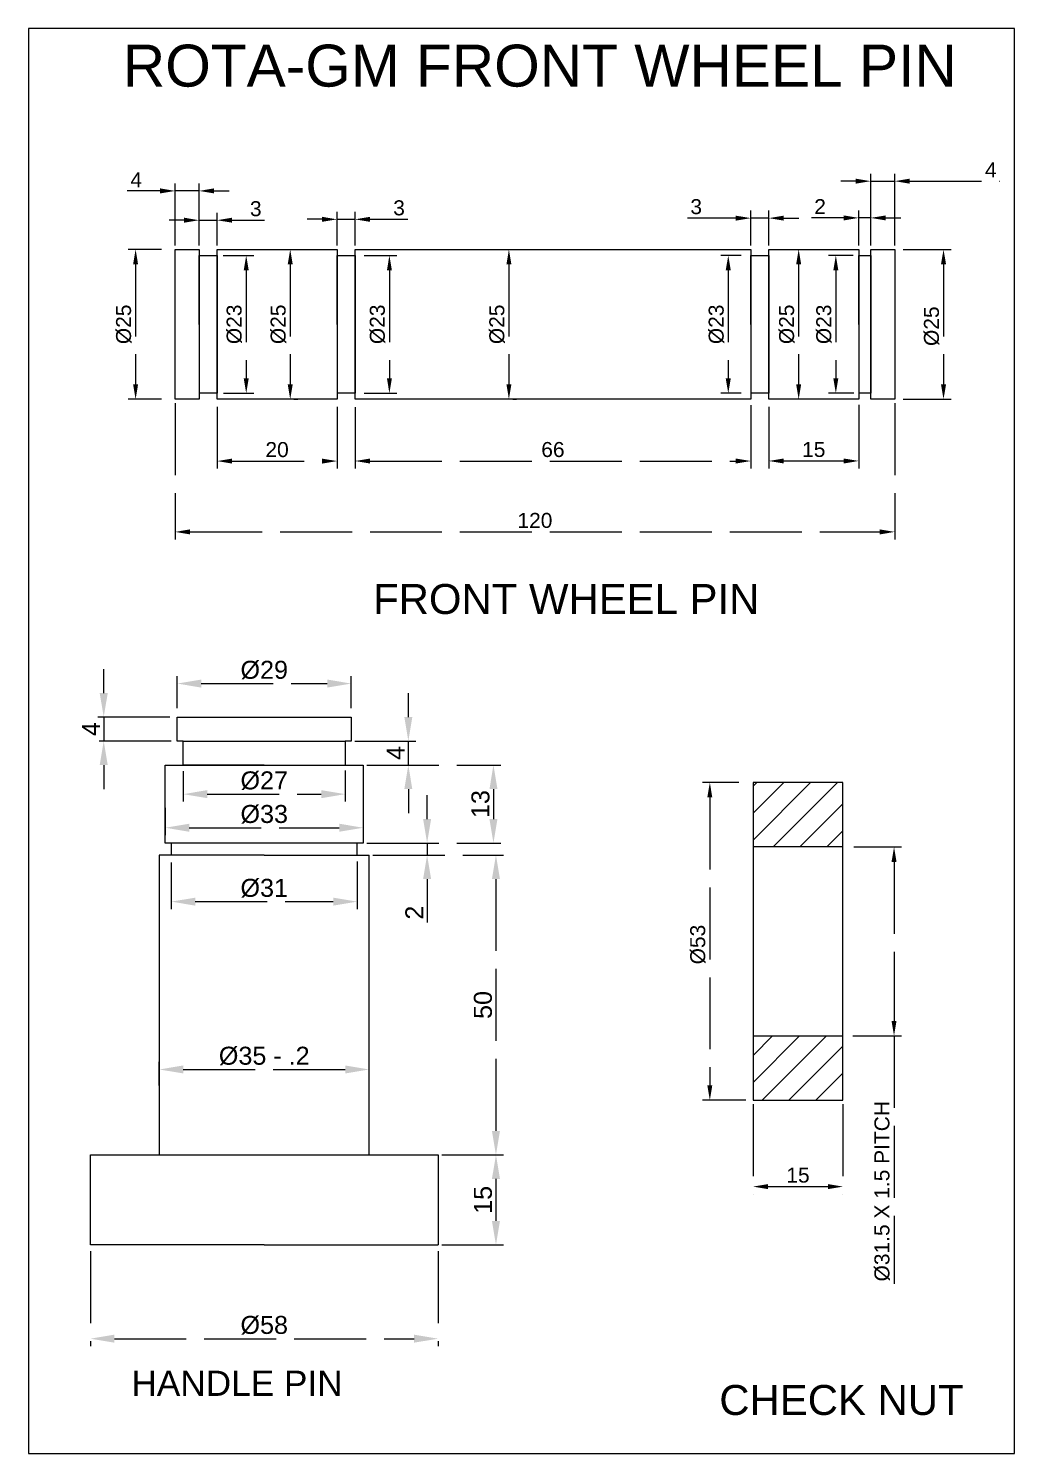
# Model space of a CAD drawing. Header units: millimetres. Extents: x 1123 to 8668, y 987 to 6637.
# Drawn here: x 4120.7 to 4285.1, y 2049.8 to 2287.4 of the extents above; entities that cross this region are included whole.
import ezdxf

# ---------------------------------------------------------------- set-up
doc = ezdxf.new("R2010")
doc.units = ezdxf.units.MM
doc.linetypes.add('ACAD_ISO02W100', pattern=[15, 12, -3])
doc.layers.get('0').update_dxf_attribs({"true_color": 0xc2ced6})
doc.styles.get("Standard").update_dxf_attribs({"font": 'arial.ttf'})
doc.dimstyles.new('ISO-25', dxfattribs={"dimtxt": 2.5, "dimasz": 2.5, "dimexe": 1.25, "dimexo": 0.625, "dimtad": 1, "dimtxsty": 'Standard', "dimcen": 2.5, "dimadec": 0, "dimazin": 0, "dimtfac": 1, "dimtmove": 0, "dimatfit": 3, "dimfxl": 1, "dimarcsym": 0})

# ---------------------------------------------------------------- blocks, each defined once
blk = doc.blocks.new('*D97')
at = {"color": 0, "linetype": 'ACAD_ISO02W100', "lineweight": -2, "transparency": 16777216}
for p, q in [((4142.67, 2260.3), (4137.19, 2260.3)), ((4145.17, 2251.17), (4145.17, 2261.55)), ((4149.17, 2260.3), (4145.17, 2260.3)), ((4149.17, 2251.17), (4149.17, 2261.55)), ((4151.67, 2260.3), (4154.17, 2260.3))]:
    blk.add_line(p, q, dxfattribs=at)
at = {"color": 0, "linetype": 'ACAD_ISO02W100', "transparency": 16777216}
for points in [[(4142.67, 2260.72), (4142.67, 2259.88), (4145.17, 2260.3)], [(4151.67, 2260.72), (4151.67, 2259.88), (4149.17, 2260.3)]]:
    blk.add_solid(points, dxfattribs=at)
at = {"layer": 'Defpoints', "color": 0, "linetype": 'ACAD_ISO02W100', "transparency": 16777216}
for p in [(4149.17, 2260.3), (4145.17, 2250.55), (4149.17, 2250.55)]:
    blk.add_point(p, dxfattribs=at)
at = {"color": 0, "linetype": 'ACAD_ISO02W100', "lineweight": 15, "transparency": 16777216, "insert": (4138.68, 2262.17), "char_height": 2.5, "attachment_point": 5}
blk.add_mtext('4', dxfattribs=at)
blk = doc.blocks.new('*D98')
at = {"color": 0, "linetype": 'ACAD_ISO02W100', "lineweight": -2, "transparency": 16777216}
for p, q in [((4169.67, 2255.56), (4167.17, 2255.56)), ((4172.17, 2251.17), (4172.17, 2256.81)), ((4172.17, 2255.56), (4175.17, 2255.56)), ((4175.17, 2251.17), (4175.17, 2256.81)), ((4177.67, 2255.56), (4183.95, 2255.56))]:
    blk.add_line(p, q, dxfattribs=at)
at = {"color": 0, "linetype": 'ACAD_ISO02W100', "transparency": 16777216}
for points in [[(4169.67, 2255.98), (4169.67, 2255.14), (4172.17, 2255.56)], [(4177.67, 2255.98), (4177.67, 2255.14), (4175.17, 2255.56)]]:
    blk.add_solid(points, dxfattribs=at)
at = {"layer": 'Defpoints', "color": 0, "linetype": 'ACAD_ISO02W100', "transparency": 16777216}
for p in [(4175.17, 2255.56), (4172.17, 2250.55), (4175.17, 2250.55)]:
    blk.add_point(p, dxfattribs=at)
at = {"color": 0, "linetype": 'ACAD_ISO02W100', "lineweight": 15, "transparency": 16777216, "insert": (4182.51, 2257.46), "char_height": 2.5, "attachment_point": 5}
blk.add_mtext('3', dxfattribs=at)
blk = doc.blocks.new('*D99')
at = {"color": 0, "linetype": 'ACAD_ISO02W100', "lineweight": -2, "transparency": 16777216}
for p, q in [((4238.67, 2255.76), (4230.62, 2255.76)), ((4241.17, 2251.17), (4241.17, 2257.01)), ((4244.17, 2255.76), (4241.17, 2255.76)), ((4244.17, 2251.17), (4244.17, 2257.01)), ((4246.67, 2255.76), (4249.17, 2255.76))]:
    blk.add_line(p, q, dxfattribs=at)
at = {"color": 0, "linetype": 'ACAD_ISO02W100', "transparency": 16777216}
for points in [[(4238.67, 2256.17), (4238.67, 2255.34), (4241.17, 2255.76)], [(4246.67, 2256.17), (4246.67, 2255.34), (4244.17, 2255.76)]]:
    blk.add_solid(points, dxfattribs=at)
at = {"layer": 'Defpoints', "color": 0, "linetype": 'ACAD_ISO02W100', "transparency": 16777216}
for p in [(4244.17, 2255.76), (4241.17, 2250.55), (4244.17, 2250.55)]:
    blk.add_point(p, dxfattribs=at)
at = {"color": 0, "linetype": 'ACAD_ISO02W100', "lineweight": 15, "transparency": 16777216, "insert": (4232.06, 2257.66), "char_height": 2.5, "attachment_point": 5}
blk.add_mtext('3', dxfattribs=at)
blk = doc.blocks.new('*D100')
at = {"color": 0, "linetype": 'ACAD_ISO02W100', "lineweight": -2, "transparency": 16777216}
for p, q in [((4256.67, 2255.8), (4251.27, 2255.8)), ((4259.17, 2251.17), (4259.17, 2257.05)), ((4261.17, 2255.8), (4259.17, 2255.8)), ((4261.17, 2251.17), (4261.17, 2257.05)), ((4263.67, 2255.8), (4266.17, 2255.8))]:
    blk.add_line(p, q, dxfattribs=at)
at = {"color": 0, "linetype": 'ACAD_ISO02W100', "transparency": 16777216}
for points in [[(4256.67, 2256.21), (4256.67, 2255.38), (4259.17, 2255.8)], [(4263.67, 2256.21), (4263.67, 2255.38), (4261.17, 2255.8)]]:
    blk.add_solid(points, dxfattribs=at)
at = {"layer": 'Defpoints', "color": 0, "linetype": 'ACAD_ISO02W100', "transparency": 16777216}
for p in [(4261.17, 2255.8), (4259.17, 2250.55), (4261.17, 2250.55)]:
    blk.add_point(p, dxfattribs=at)
at = {"color": 0, "linetype": 'ACAD_ISO02W100', "lineweight": 15, "transparency": 16777216, "insert": (4252.72, 2257.68), "char_height": 2.5, "attachment_point": 5}
blk.add_mtext('2', dxfattribs=at)
blk = doc.blocks.new('*D101')
at = {"color": 0, "linetype": 'ACAD_ISO02W100', "lineweight": -2, "transparency": 16777216}
for p, q in [((4261.17, 2251.17), (4261.17, 2263.17)), ((4265.17, 2251.17), (4265.17, 2263.17)), ((4258.67, 2261.92), (4256.17, 2261.92)), ((4261.17, 2261.92), (4265.17, 2261.92)), ((4267.67, 2261.92), (4282.69, 2261.92))]:
    blk.add_line(p, q, dxfattribs=at)
at = {"color": 0, "linetype": 'ACAD_ISO02W100', "transparency": 16777216}
for points in [[(4258.67, 2262.34), (4258.67, 2261.51), (4261.17, 2261.92)], [(4267.67, 2262.34), (4267.67, 2261.51), (4265.17, 2261.92)]]:
    blk.add_solid(points, dxfattribs=at)
at = {"layer": 'Defpoints', "color": 0, "linetype": 'ACAD_ISO02W100', "transparency": 16777216}
for p in [(4265.17, 2261.92), (4261.17, 2250.55), (4265.17, 2250.55)]:
    blk.add_point(p, dxfattribs=at)
at = {"color": 0, "linetype": 'ACAD_ISO02W100', "lineweight": 15, "transparency": 16777216, "insert": (4281.2, 2263.8), "char_height": 2.5, "attachment_point": 5}
blk.add_mtext('4', dxfattribs=at)
blk = doc.blocks.new('*D102')
at = {"color": 0, "linetype": 'ACAD_ISO02W100', "lineweight": -2, "transparency": 16777216}
for p, q in [((4146.67, 2255.41), (4144.17, 2255.41)), ((4149.17, 2251.17), (4149.17, 2256.66)), ((4149.17, 2255.41), (4152.17, 2255.41)), ((4152.17, 2251.17), (4152.17, 2256.66)), ((4154.67, 2255.41), (4160.06, 2255.41))]:
    blk.add_line(p, q, dxfattribs=at)
at = {"color": 0, "linetype": 'ACAD_ISO02W100', "transparency": 16777216}
for points in [[(4146.67, 2255.83), (4146.67, 2255), (4149.17, 2255.41)], [(4154.67, 2255.83), (4154.67, 2255), (4152.17, 2255.41)]]:
    blk.add_solid(points, dxfattribs=at)
at = {"layer": 'Defpoints', "color": 0, "linetype": 'ACAD_ISO02W100', "transparency": 16777216}
for p in [(4152.17, 2255.41), (4149.17, 2250.55), (4152.17, 2250.55)]:
    blk.add_point(p, dxfattribs=at)
at = {"color": 0, "linetype": 'ACAD_ISO02W100', "lineweight": 15, "transparency": 16777216, "insert": (4158.62, 2257.32), "char_height": 2.5, "attachment_point": 5}
blk.add_mtext('3', dxfattribs=at)
blk = doc.blocks.new('*D80')
at = {"color": 0, "linetype": 'ACAD_ISO02W100', "lineweight": -2, "transparency": 16777216}
for p, q in [((4152.17, 2224.3), (4152.17, 2214)), ((4172.17, 2224.27), (4172.17, 2214)), ((4154.67, 2215.25), (4169.67, 2215.25))]:
    blk.add_line(p, q, dxfattribs=at)
at = {"color": 0, "linetype": 'ACAD_ISO02W100', "transparency": 16777216}
for points in [[(4154.67, 2215.66), (4154.67, 2214.83), (4152.17, 2215.25)], [(4169.67, 2215.66), (4169.67, 2214.83), (4172.17, 2215.25)]]:
    blk.add_solid(points, dxfattribs=at)
at = {"layer": 'Defpoints', "color": 0, "linetype": 'ACAD_ISO02W100', "transparency": 16777216}
for p in [(4152.17, 2224.92), (4172.17, 2224.9), (4172.17, 2215.25)]:
    blk.add_point(p, dxfattribs=at)
at = {"color": 0, "linetype": 'ACAD_ISO02W100', "lineweight": 15, "transparency": 16777216, "insert": (4162.17, 2217.15), "char_height": 2.5, "attachment_point": 5}
blk.add_mtext('20', dxfattribs=at)
blk = doc.blocks.new('*D81')
at = {"color": 0, "linetype": 'ACAD_ISO02W100', "lineweight": -2, "transparency": 16777216}
for p, q in [((4175.17, 2224.22), (4175.17, 2214.01)), ((4241.17, 2224.57), (4241.17, 2214.01)), ((4177.67, 2215.26), (4238.67, 2215.26))]:
    blk.add_line(p, q, dxfattribs=at)
at = {"color": 0, "linetype": 'ACAD_ISO02W100', "transparency": 16777216}
for points in [[(4177.67, 2215.67), (4177.67, 2214.84), (4175.17, 2215.26)], [(4238.67, 2215.67), (4238.67, 2214.84), (4241.17, 2215.26)]]:
    blk.add_solid(points, dxfattribs=at)
at = {"layer": 'Defpoints', "color": 0, "linetype": 'ACAD_ISO02W100', "transparency": 16777216}
for p in [(4175.17, 2224.85), (4241.17, 2225.19), (4241.17, 2215.26)]:
    blk.add_point(p, dxfattribs=at)
at = {"color": 0, "linetype": 'ACAD_ISO02W100', "lineweight": 15, "transparency": 16777216, "insert": (4208.17, 2217.16), "char_height": 2.5, "attachment_point": 5}
blk.add_mtext('66', dxfattribs=at)
blk = doc.blocks.new('*D82')
at = {"color": 0, "linetype": 'ACAD_ISO02W100', "lineweight": -2, "transparency": 16777216}
for p, q in [((4244.17, 2224.27), (4244.17, 2214.02)), ((4259.17, 2224.63), (4259.17, 2214.02)), ((4246.67, 2215.27), (4256.67, 2215.27))]:
    blk.add_line(p, q, dxfattribs=at)
at = {"color": 0, "linetype": 'ACAD_ISO02W100', "transparency": 16777216}
for points in [[(4246.67, 2215.68), (4246.67, 2214.85), (4244.17, 2215.27)], [(4256.67, 2215.68), (4256.67, 2214.85), (4259.17, 2215.27)]]:
    blk.add_solid(points, dxfattribs=at)
at = {"layer": 'Defpoints', "color": 0, "linetype": 'ACAD_ISO02W100', "transparency": 16777216}
for p in [(4244.17, 2224.9), (4259.17, 2225.26), (4259.17, 2215.27)]:
    blk.add_point(p, dxfattribs=at)
at = {"color": 0, "linetype": 'ACAD_ISO02W100', "lineweight": 15, "transparency": 16777216, "insert": (4251.67, 2217.17), "char_height": 2.5, "attachment_point": 5}
blk.add_mtext('15', dxfattribs=at)
blk = doc.blocks.new('*D83')
at = {"color": 0, "linetype": 'ACAD_ISO02W100', "lineweight": -2, "transparency": 16777216}
for p, q in [((4142.91, 2250.55), (4137.33, 2250.55)), ((4138.58, 2248.05), (4138.58, 2228.05)), ((4142.91, 2225.55), (4137.33, 2225.55))]:
    blk.add_line(p, q, dxfattribs=at)
at = {"color": 0, "linetype": 'ACAD_ISO02W100', "transparency": 16777216}
for points in [[(4138.16, 2248.05), (4138.99, 2248.05), (4138.58, 2250.55)], [(4138.16, 2228.05), (4138.99, 2228.05), (4138.58, 2225.55)]]:
    blk.add_solid(points, dxfattribs=at)
at = {"layer": 'Defpoints', "color": 0, "linetype": 'ACAD_ISO02W100', "transparency": 16777216}
for p in [(4143.54, 2250.55), (4138.58, 2225.55), (4143.54, 2225.55)]:
    blk.add_point(p, dxfattribs=at)
at = {"color": 0, "linetype": 'ACAD_ISO02W100', "lineweight": 15, "transparency": 16777216, "insert": (4136.61, 2238.05), "char_height": 2.5, "attachment_point": 5, "rotation": 90}
blk.add_mtext('%%C25', dxfattribs=at)
blk = doc.blocks.new('*D84')
at = {"color": 0, "linetype": 'ACAD_ISO02W100', "lineweight": -2, "transparency": 16777216}
for p, q in [((4153.2, 2249.55), (4158.27, 2249.55)), ((4157.02, 2247.05), (4157.02, 2229.05)), ((4153.23, 2226.55), (4158.27, 2226.55))]:
    blk.add_line(p, q, dxfattribs=at)
at = {"color": 0, "linetype": 'ACAD_ISO02W100', "transparency": 16777216}
for points in [[(4156.61, 2247.05), (4157.44, 2247.05), (4157.02, 2249.55)], [(4156.61, 2229.05), (4157.44, 2229.05), (4157.02, 2226.55)]]:
    blk.add_solid(points, dxfattribs=at)
at = {"layer": 'Defpoints', "color": 0, "linetype": 'ACAD_ISO02W100', "transparency": 16777216}
for p in [(4152.58, 2249.55), (4152.61, 2226.55), (4157.02, 2226.55)]:
    blk.add_point(p, dxfattribs=at)
at = {"color": 0, "linetype": 'ACAD_ISO02W100', "lineweight": 15, "transparency": 16777216, "insert": (4155.05, 2238.05), "char_height": 2.5, "attachment_point": 5, "rotation": 90}
blk.add_mtext('%%C23', dxfattribs=at)
blk = doc.blocks.new('*D103')
at = {"color": 0, "linetype": 'ACAD_ISO02W100', "lineweight": -2, "transparency": 16777216}
for p, q in [((4164.99, 2250.55), (4165.61, 2250.55)), ((4164.36, 2248.05), (4164.36, 2228.05)), ((4164.99, 2225.55), (4165.61, 2225.55))]:
    blk.add_line(p, q, dxfattribs=at)
at = {"color": 0, "linetype": 'ACAD_ISO02W100', "transparency": 16777216}
for points in [[(4163.94, 2248.05), (4164.78, 2248.05), (4164.36, 2250.55)], [(4163.94, 2228.05), (4164.78, 2228.05), (4164.36, 2225.55)]]:
    blk.add_solid(points, dxfattribs=at)
at = {"layer": 'Defpoints', "color": 0, "linetype": 'ACAD_ISO02W100', "transparency": 16777216}
for p in [(4164.36, 2250.55), (4164.36, 2225.55), (4164.36, 2225.55)]:
    blk.add_point(p, dxfattribs=at)
at = {"color": 0, "linetype": 'ACAD_ISO02W100', "lineweight": 15, "transparency": 16777216, "insert": (4162.39, 2238.05), "char_height": 2.5, "attachment_point": 5, "rotation": 90}
blk.add_mtext('%%C25', dxfattribs=at)
blk = doc.blocks.new('*D85')
at = {"color": 0, "linetype": 'ACAD_ISO02W100', "lineweight": -2, "transparency": 16777216}
for p, q in [((4176.71, 2249.55), (4182.15, 2249.55)), ((4180.9, 2247.05), (4180.9, 2229.05)), ((4176.71, 2226.55), (4182.15, 2226.55))]:
    blk.add_line(p, q, dxfattribs=at)
at = {"color": 0, "linetype": 'ACAD_ISO02W100', "transparency": 16777216}
for points in [[(4180.49, 2247.05), (4181.32, 2247.05), (4180.9, 2249.55)], [(4180.49, 2229.05), (4181.32, 2229.05), (4180.9, 2226.55)]]:
    blk.add_solid(points, dxfattribs=at)
at = {"layer": 'Defpoints', "color": 0, "linetype": 'ACAD_ISO02W100', "transparency": 16777216}
for p in [(4176.08, 2249.55), (4176.08, 2226.55), (4180.9, 2226.55)]:
    blk.add_point(p, dxfattribs=at)
at = {"color": 0, "linetype": 'ACAD_ISO02W100', "lineweight": 15, "transparency": 16777216, "insert": (4178.93, 2238.05), "char_height": 2.5, "attachment_point": 5, "rotation": 90}
blk.add_mtext('%%C23', dxfattribs=at)
blk = doc.blocks.new('*D104')
at = {"color": 0, "linetype": 'ACAD_ISO02W100', "lineweight": -2, "transparency": 16777216}
for p, q in [((4201.46, 2250.55), (4202.08, 2250.55)), ((4200.83, 2248.05), (4200.83, 2228.05)), ((4201.46, 2225.55), (4202.08, 2225.55))]:
    blk.add_line(p, q, dxfattribs=at)
at = {"color": 0, "linetype": 'ACAD_ISO02W100', "transparency": 16777216}
for points in [[(4200.42, 2248.05), (4201.25, 2248.05), (4200.83, 2250.55)], [(4200.42, 2228.05), (4201.25, 2228.05), (4200.83, 2225.55)]]:
    blk.add_solid(points, dxfattribs=at)
at = {"layer": 'Defpoints', "color": 0, "linetype": 'ACAD_ISO02W100', "transparency": 16777216}
for p in [(4200.83, 2250.55), (4200.83, 2225.55), (4200.83, 2225.55)]:
    blk.add_point(p, dxfattribs=at)
at = {"color": 0, "linetype": 'ACAD_ISO02W100', "lineweight": 15, "transparency": 16777216, "insert": (4198.86, 2238.05), "char_height": 2.5, "attachment_point": 5, "rotation": 90}
blk.add_mtext('%%C25', dxfattribs=at)
blk = doc.blocks.new('*D86')
at = {"color": 0, "linetype": 'ACAD_ISO02W100', "lineweight": -2, "transparency": 16777216}
for p, q in [((4239.57, 2249.55), (4236.16, 2249.55)), ((4237.41, 2247.05), (4237.41, 2229.05)), ((4239.57, 2226.55), (4236.16, 2226.55))]:
    blk.add_line(p, q, dxfattribs=at)
at = {"color": 0, "linetype": 'ACAD_ISO02W100', "transparency": 16777216}
for points in [[(4236.99, 2247.05), (4237.83, 2247.05), (4237.41, 2249.55)], [(4236.99, 2229.05), (4237.83, 2229.05), (4237.41, 2226.55)]]:
    blk.add_solid(points, dxfattribs=at)
at = {"layer": 'Defpoints', "color": 0, "linetype": 'ACAD_ISO02W100', "transparency": 16777216}
for p in [(4240.2, 2249.55), (4237.41, 2226.55), (4240.2, 2226.55)]:
    blk.add_point(p, dxfattribs=at)
at = {"color": 0, "linetype": 'ACAD_ISO02W100', "lineweight": 15, "transparency": 16777216, "insert": (4235.44, 2238.05), "char_height": 2.5, "attachment_point": 5, "rotation": 90}
blk.add_mtext('%%C23', dxfattribs=at)
blk = doc.blocks.new('*D105')
at = {"color": 0, "linetype": 'ACAD_ISO02W100', "lineweight": -2, "transparency": 16777216}
for p, q in [((4249.78, 2250.55), (4250.4, 2250.55)), ((4249.15, 2248.05), (4249.15, 2228.05)), ((4249.78, 2225.55), (4247.9, 2225.55))]:
    blk.add_line(p, q, dxfattribs=at)
at = {"color": 0, "linetype": 'ACAD_ISO02W100', "transparency": 16777216}
for points in [[(4248.74, 2248.05), (4249.57, 2248.05), (4249.15, 2250.55)], [(4248.74, 2228.05), (4249.57, 2228.05), (4249.15, 2225.55)]]:
    blk.add_solid(points, dxfattribs=at)
at = {"layer": 'Defpoints', "color": 0, "linetype": 'ACAD_ISO02W100', "transparency": 16777216}
for p in [(4249.15, 2250.55), (4249.15, 2225.55), (4250.4, 2225.55)]:
    blk.add_point(p, dxfattribs=at)
at = {"color": 0, "linetype": 'ACAD_ISO02W100', "lineweight": 15, "transparency": 16777216, "insert": (4247.18, 2238.05), "char_height": 2.5, "attachment_point": 5, "rotation": 90}
blk.add_mtext('%%C25', dxfattribs=at)
blk = doc.blocks.new('*D87')
at = {"color": 0, "linetype": 'ACAD_ISO02W100', "lineweight": -2, "transparency": 16777216}
for p, q in [((4266.59, 2250.55), (4274.56, 2250.55)), ((4273.31, 2248.05), (4273.31, 2228.05)), ((4266.59, 2225.55), (4274.56, 2225.55))]:
    blk.add_line(p, q, dxfattribs=at)
at = {"color": 0, "linetype": 'ACAD_ISO02W100', "transparency": 16777216}
for points in [[(4272.89, 2248.05), (4273.73, 2248.05), (4273.31, 2250.55)], [(4272.89, 2228.05), (4273.73, 2228.05), (4273.31, 2225.55)]]:
    blk.add_solid(points, dxfattribs=at)
at = {"layer": 'Defpoints', "color": 0, "linetype": 'ACAD_ISO02W100', "transparency": 16777216}
for p in [(4265.97, 2250.55), (4265.97, 2225.55), (4273.31, 2225.55)]:
    blk.add_point(p, dxfattribs=at)
at = {"color": 0, "linetype": 'ACAD_ISO02W100', "lineweight": 15, "transparency": 16777216, "insert": (4271.34, 2237.74), "char_height": 2.5, "attachment_point": 5, "rotation": 90}
blk.add_mtext('%%C25', dxfattribs=at)
blk = doc.blocks.new('*D88')
at = {"color": 0, "linetype": 'ACAD_ISO02W100', "lineweight": -2, "transparency": 16777216}
for p, q in [((4258.23, 2249.55), (4254.1, 2249.55)), ((4255.35, 2247.05), (4255.35, 2229.05)), ((4258.33, 2226.55), (4254.1, 2226.55))]:
    blk.add_line(p, q, dxfattribs=at)
at = {"color": 0, "linetype": 'ACAD_ISO02W100', "transparency": 16777216}
for points in [[(4254.93, 2247.05), (4255.77, 2247.05), (4255.35, 2249.55)], [(4254.93, 2229.05), (4255.77, 2229.05), (4255.35, 2226.55)]]:
    blk.add_solid(points, dxfattribs=at)
at = {"layer": 'Defpoints', "color": 0, "linetype": 'ACAD_ISO02W100', "transparency": 16777216}
for p in [(4258.86, 2249.55), (4255.35, 2226.55), (4258.96, 2226.55)]:
    blk.add_point(p, dxfattribs=at)
at = {"color": 0, "linetype": 'ACAD_ISO02W100', "lineweight": 15, "transparency": 16777216, "insert": (4253.38, 2238.05), "char_height": 2.5, "attachment_point": 5, "rotation": 90}
blk.add_mtext('%%C23', dxfattribs=at)
blk = doc.blocks.new('*D89')
at = {"color": 0, "linetype": 'ACAD_ISO02W100', "lineweight": -2, "transparency": 16777216}
for p, q in [((4239.2, 2161.66), (4233.09, 2161.66)), ((4234.34, 2159.16), (4234.34, 2111.16)), ((4240.34, 2108.66), (4233.09, 2108.66))]:
    blk.add_line(p, q, dxfattribs=at)
at = {"color": 0, "linetype": 'ACAD_ISO02W100', "transparency": 16777216}
for points in [[(4233.92, 2159.16), (4234.75, 2159.16), (4234.34, 2161.66)], [(4233.92, 2111.16), (4234.75, 2111.16), (4234.34, 2108.66)]]:
    blk.add_solid(points, dxfattribs=at)
at = {"layer": 'Defpoints', "color": 0, "linetype": 'ACAD_ISO02W100', "transparency": 16777216}
for p in [(4239.82, 2161.66), (4234.34, 2108.66), (4240.96, 2108.66)]:
    blk.add_point(p, dxfattribs=at)
at = {"color": 0, "linetype": 'ACAD_ISO02W100', "lineweight": 15, "transparency": 16777216, "insert": (4232.36, 2134.63), "char_height": 2.5, "attachment_point": 5, "rotation": 90}
blk.add_mtext('%%C53', dxfattribs=at)
blk = doc.blocks.new('*D90')
at = {"color": 0, "linetype": 'ACAD_ISO02W100', "lineweight": -2, "transparency": 16777216}
for p, q in [((4258.33, 2150.91), (4266.31, 2150.91)), ((4265.06, 2148.41), (4265.06, 2121.91)), ((4258.2, 2119.41), (4266.31, 2119.41)), ((4265.06, 2119.41), (4265.06, 2078.04))]:
    blk.add_line(p, q, dxfattribs=at)
at = {"color": 0, "linetype": 'ACAD_ISO02W100', "transparency": 16777216}
for points in [[(4264.64, 2148.41), (4265.47, 2148.41), (4265.06, 2150.91)], [(4264.64, 2121.91), (4265.47, 2121.91), (4265.06, 2119.41)]]:
    blk.add_solid(points, dxfattribs=at)
at = {"layer": 'Defpoints', "color": 0, "linetype": 'ACAD_ISO02W100', "transparency": 16777216}
for p in [(4257.7, 2150.91), (4257.58, 2119.41), (4265.06, 2119.41)]:
    blk.add_point(p, dxfattribs=at)
at = {"color": 0, "linetype": 'ACAD_ISO02W100', "lineweight": 15, "transparency": 16777216, "insert": (4263.08, 2093.5), "char_height": 2.5, "attachment_point": 5, "rotation": 90}
blk.add_mtext('%%C31.5 X 1.5 PITCH', dxfattribs=at)
blk = doc.blocks.new('*D91')
at = {"color": 0, "linetype": 'ACAD_ISO02W100', "lineweight": -2, "transparency": 16777216}
for p, q in [((4131.03, 2083.48), (4131.03, 2067.66)), ((4189.03, 2083.5), (4189.03, 2067.66)), ((4135.03, 2068.91), (4185.03, 2068.91))]:
    blk.add_line(p, q, dxfattribs=at)
at = {"color": 0, "linetype": 'ACAD_ISO02W100', "transparency": 16777216}
for points in [[(4135.03, 2069.58), (4135.03, 2068.25), (4131.03, 2068.91)], [(4185.03, 2069.58), (4185.03, 2068.25), (4189.03, 2068.91)]]:
    blk.add_solid(points, dxfattribs=at)
at = {"layer": 'Defpoints', "color": 0, "linetype": 'ACAD_ISO02W100', "transparency": 16777216}
for p in [(4131.03, 2084.1), (4189.03, 2084.13), (4189.03, 2068.91)]:
    blk.add_point(p, dxfattribs=at)
at = {"color": 0, "linetype": 'ACAD_ISO02W100', "lineweight": 15, "transparency": 16777216, "insert": (4160.03, 2071.15), "char_height": 3, "attachment_point": 5}
blk.add_mtext('%%C58', dxfattribs=at)
blk = doc.blocks.new('*D106')
at = {"color": 0, "linetype": 'ACAD_ISO02W100', "lineweight": -2, "transparency": 16777216}
for p, q in [((4142.53, 2111.14), (4142.53, 2115.05)), ((4177.53, 2111.14), (4177.53, 2115.05)), ((4146.53, 2113.8), (4173.53, 2113.8))]:
    blk.add_line(p, q, dxfattribs=at)
at = {"color": 0, "linetype": 'ACAD_ISO02W100', "transparency": 16777216}
for points in [[(4146.53, 2114.47), (4146.53, 2113.14), (4142.53, 2113.8)], [(4173.53, 2114.47), (4173.53, 2113.14), (4177.53, 2113.8)]]:
    blk.add_solid(points, dxfattribs=at)
at = {"layer": 'Defpoints', "color": 0, "linetype": 'ACAD_ISO02W100', "transparency": 16777216}
for p in [(4177.53, 2113.8), (4142.53, 2110.52), (4177.53, 2110.52)]:
    blk.add_point(p, dxfattribs=at)
at = {"color": 0, "linetype": 'ACAD_ISO02W100', "lineweight": 15, "transparency": 16777216, "insert": (4160.03, 2116.04), "char_height": 3, "attachment_point": 5}
blk.add_mtext('%%C35 - .2', dxfattribs=at)
blk = doc.blocks.new('*D92')
at = {"color": 0, "linetype": 'ACAD_ISO02W100', "lineweight": -2, "transparency": 16777216}
for p, q in [((4144.53, 2148.32), (4144.53, 2140.54)), ((4175.53, 2148.5), (4175.53, 2140.54)), ((4148.53, 2141.79), (4171.53, 2141.79))]:
    blk.add_line(p, q, dxfattribs=at)
at = {"color": 0, "linetype": 'ACAD_ISO02W100', "transparency": 16777216}
for points in [[(4148.53, 2142.45), (4148.53, 2141.12), (4144.53, 2141.79)], [(4171.53, 2142.45), (4171.53, 2141.12), (4175.53, 2141.79)]]:
    blk.add_solid(points, dxfattribs=at)
at = {"layer": 'Defpoints', "color": 0, "linetype": 'ACAD_ISO02W100', "transparency": 16777216}
for p in [(4144.53, 2148.95), (4175.53, 2149.12), (4175.53, 2141.79)]:
    blk.add_point(p, dxfattribs=at)
at = {"color": 0, "linetype": 'ACAD_ISO02W100', "lineweight": 15, "transparency": 16777216, "insert": (4160.03, 2144.03), "char_height": 3, "attachment_point": 5}
blk.add_mtext('%%C31', dxfattribs=at)
blk = doc.blocks.new('*D107')
at = {"color": 0, "linetype": 'ACAD_ISO02W100', "lineweight": -2, "transparency": 16777216}
for p, q in [((4143.53, 2157.44), (4143.53, 2152.86)), ((4176.53, 2157.44), (4176.53, 2152.86)), ((4147.53, 2154.11), (4172.53, 2154.11))]:
    blk.add_line(p, q, dxfattribs=at)
at = {"color": 0, "linetype": 'ACAD_ISO02W100', "transparency": 16777216}
for points in [[(4147.53, 2154.78), (4147.53, 2153.44), (4143.53, 2154.11)], [(4172.53, 2154.78), (4172.53, 2153.44), (4176.53, 2154.11)]]:
    blk.add_solid(points, dxfattribs=at)
at = {"layer": 'Defpoints', "color": 0, "linetype": 'ACAD_ISO02W100', "transparency": 16777216}
for p in [(4143.53, 2158.06), (4176.53, 2158.06), (4176.53, 2154.11)]:
    blk.add_point(p, dxfattribs=at)
at = {"color": 0, "linetype": 'ACAD_ISO02W100', "lineweight": 15, "transparency": 16777216, "insert": (4160.03, 2156.35), "char_height": 3, "attachment_point": 5}
blk.add_mtext('%%C33', dxfattribs=at)
blk = doc.blocks.new('*D93')
at = {"color": 0, "linetype": 'ACAD_ISO02W100', "lineweight": -2, "transparency": 16777216}
for p, q in [((4146.53, 2163.55), (4146.53, 2158.46)), ((4173.53, 2163.63), (4173.53, 2158.46)), ((4150.53, 2159.71), (4169.53, 2159.71))]:
    blk.add_line(p, q, dxfattribs=at)
at = {"color": 0, "linetype": 'ACAD_ISO02W100', "transparency": 16777216}
for points in [[(4150.53, 2160.38), (4150.53, 2159.04), (4146.53, 2159.71)], [(4169.53, 2160.38), (4169.53, 2159.04), (4173.53, 2159.71)]]:
    blk.add_solid(points, dxfattribs=at)
at = {"layer": 'Defpoints', "color": 0, "linetype": 'ACAD_ISO02W100', "transparency": 16777216}
for p in [(4146.53, 2164.18), (4173.53, 2164.26), (4173.53, 2159.71)]:
    blk.add_point(p, dxfattribs=at)
at = {"color": 0, "linetype": 'ACAD_ISO02W100', "lineweight": 15, "transparency": 16777216, "insert": (4160.03, 2161.95), "char_height": 3, "attachment_point": 5}
blk.add_mtext('%%C27', dxfattribs=at)
blk = doc.blocks.new('*D94')
at = {"color": 0, "linetype": 'ACAD_ISO02W100', "lineweight": -2, "transparency": 16777216}
for p, q in [((4145.53, 2174.03), (4145.53, 2179.4)), ((4174.53, 2174.03), (4174.53, 2179.4)), ((4149.53, 2178.15), (4170.53, 2178.15))]:
    blk.add_line(p, q, dxfattribs=at)
at = {"color": 0, "linetype": 'ACAD_ISO02W100', "transparency": 16777216}
for points in [[(4149.53, 2178.82), (4149.53, 2177.48), (4145.53, 2178.15)], [(4170.53, 2178.82), (4170.53, 2177.48), (4174.53, 2178.15)]]:
    blk.add_solid(points, dxfattribs=at)
at = {"layer": 'Defpoints', "color": 0, "linetype": 'ACAD_ISO02W100', "transparency": 16777216}
for p in [(4174.53, 2178.15), (4145.53, 2173.41), (4174.53, 2173.41)]:
    blk.add_point(p, dxfattribs=at)
at = {"color": 0, "linetype": 'ACAD_ISO02W100', "lineweight": 15, "transparency": 16777216, "insert": (4160.03, 2180.39), "char_height": 3, "attachment_point": 5}
blk.add_mtext('%%C29', dxfattribs=at)
blk = doc.blocks.new('*D108')
at = {"color": 0, "linetype": 'ACAD_ISO02W100', "lineweight": -2, "transparency": 16777216}
for p, q in [((4189.66, 2099.56), (4199.92, 2099.56)), ((4198.67, 2095.56), (4198.67, 2088.56)), ((4189.66, 2084.56), (4199.92, 2084.56))]:
    blk.add_line(p, q, dxfattribs=at)
at = {"color": 0, "linetype": 'ACAD_ISO02W100', "transparency": 16777216}
for points in [[(4198, 2095.56), (4199.34, 2095.56), (4198.67, 2099.56)], [(4198, 2088.56), (4199.34, 2088.56), (4198.67, 2084.56)]]:
    blk.add_solid(points, dxfattribs=at)
at = {"layer": 'Defpoints', "color": 0, "linetype": 'ACAD_ISO02W100', "transparency": 16777216}
for p in [(4189.03, 2099.56), (4189.03, 2084.56), (4198.67, 2084.56)]:
    blk.add_point(p, dxfattribs=at)
at = {"color": 0, "linetype": 'ACAD_ISO02W100', "lineweight": 15, "transparency": 16777216, "insert": (4196.51, 2092.06), "char_height": 3, "attachment_point": 5, "rotation": 90}
blk.add_mtext('15', dxfattribs=at)
blk = doc.blocks.new('*D109')
at = {"color": 0, "linetype": 'ACAD_ISO02W100', "lineweight": -2, "transparency": 16777216}
for p, q in [((4178.16, 2149.56), (4199.92, 2149.56)), ((4198.67, 2145.56), (4198.67, 2103.56)), ((4195.41, 2099.56), (4199.92, 2099.56))]:
    blk.add_line(p, q, dxfattribs=at)
at = {"color": 0, "linetype": 'ACAD_ISO02W100', "transparency": 16777216}
for points in [[(4198, 2145.56), (4199.34, 2145.56), (4198.67, 2149.56)], [(4198, 2103.56), (4199.34, 2103.56), (4198.67, 2099.56)]]:
    blk.add_solid(points, dxfattribs=at)
at = {"layer": 'Defpoints', "color": 0, "linetype": 'ACAD_ISO02W100', "transparency": 16777216}
for p in [(4177.53, 2149.56), (4194.79, 2099.56), (4198.67, 2099.56)]:
    blk.add_point(p, dxfattribs=at)
at = {"color": 0, "linetype": 'ACAD_ISO02W100', "lineweight": 15, "transparency": 16777216, "insert": (4196.51, 2124.56), "char_height": 3, "attachment_point": 5, "rotation": 90}
blk.add_mtext('50', dxfattribs=at)
blk = doc.blocks.new('*D95')
at = {"color": 0, "linetype": 'ACAD_ISO02W100', "lineweight": -2, "transparency": 16777216}
for p, q in [((4187.19, 2155.56), (4187.19, 2159.56)), ((4178.1, 2151.56), (4188.44, 2151.56)), ((4187.19, 2151.56), (4187.19, 2149.56)), ((4182.95, 2149.56), (4188.44, 2149.56)), ((4187.19, 2145.56), (4187.19, 2138.33))]:
    blk.add_line(p, q, dxfattribs=at)
at = {"color": 0, "linetype": 'ACAD_ISO02W100', "transparency": 16777216}
for points in [[(4186.52, 2155.56), (4187.86, 2155.56), (4187.19, 2151.56)], [(4186.52, 2145.56), (4187.86, 2145.56), (4187.19, 2149.56)]]:
    blk.add_solid(points, dxfattribs=at)
at = {"layer": 'Defpoints', "color": 0, "linetype": 'ACAD_ISO02W100', "transparency": 16777216}
for p in [(4177.48, 2151.56), (4182.32, 2149.56), (4187.19, 2149.56)]:
    blk.add_point(p, dxfattribs=at)
at = {"color": 0, "linetype": 'ACAD_ISO02W100', "lineweight": 15, "transparency": 16777216, "insert": (4185.06, 2139.95), "char_height": 3, "attachment_point": 5, "rotation": 90}
blk.add_mtext('2', dxfattribs=at)
blk = doc.blocks.new('*D110')
at = {"color": 0, "linetype": 'ACAD_ISO02W100', "lineweight": -2, "transparency": 16777216}
for p, q in [((4177.16, 2164.56), (4199.5, 2164.56)), ((4198.25, 2160.56), (4198.25, 2155.56)), ((4177.16, 2151.56), (4199.5, 2151.56))]:
    blk.add_line(p, q, dxfattribs=at)
at = {"color": 0, "linetype": 'ACAD_ISO02W100', "transparency": 16777216}
for points in [[(4197.59, 2160.56), (4198.92, 2160.56), (4198.25, 2164.56)], [(4197.59, 2155.56), (4198.92, 2155.56), (4198.25, 2151.56)]]:
    blk.add_solid(points, dxfattribs=at)
at = {"layer": 'Defpoints', "color": 0, "linetype": 'ACAD_ISO02W100', "transparency": 16777216}
for p in [(4176.53, 2164.56), (4176.53, 2151.56), (4198.25, 2151.56)]:
    blk.add_point(p, dxfattribs=at)
at = {"color": 0, "linetype": 'ACAD_ISO02W100', "lineweight": 15, "transparency": 16777216, "insert": (4196.1, 2158.06), "char_height": 3, "attachment_point": 5, "rotation": 90}
blk.add_mtext('13', dxfattribs=at)
blk = doc.blocks.new('*D111')
at = {"color": 0, "linetype": 'ACAD_ISO02W100', "lineweight": -2, "transparency": 16777216}
for p, q in [((4184.06, 2172.56), (4184.06, 2176.56)), ((4175.16, 2168.56), (4185.31, 2168.56)), ((4184.06, 2164.56), (4184.06, 2168.56)), ((4179.52, 2164.56), (4185.31, 2164.56)), ((4184.06, 2160.56), (4184.06, 2156.56))]:
    blk.add_line(p, q, dxfattribs=at)
at = {"color": 0, "linetype": 'ACAD_ISO02W100', "transparency": 16777216}
for points in [[(4183.39, 2172.56), (4184.72, 2172.56), (4184.06, 2168.56)], [(4183.39, 2160.56), (4184.72, 2160.56), (4184.06, 2164.56)]]:
    blk.add_solid(points, dxfattribs=at)
at = {"layer": 'Defpoints', "color": 0, "linetype": 'ACAD_ISO02W100', "transparency": 16777216}
for p in [(4174.53, 2168.56), (4184.06, 2168.56), (4178.9, 2164.56)]:
    blk.add_point(p, dxfattribs=at)
at = {"color": 0, "linetype": 'ACAD_ISO02W100', "lineweight": 15, "transparency": 16777216, "insert": (4181.93, 2166.56), "char_height": 3, "attachment_point": 5, "rotation": 90}
blk.add_mtext('4', dxfattribs=at)
blk = doc.blocks.new('*D96')
at = {"color": 0, "linetype": 'ACAD_ISO02W100', "lineweight": -2, "transparency": 16777216}
for p, q in [((4133.26, 2176.56), (4133.26, 2180.56)), ((4144.28, 2172.56), (4132.01, 2172.56)), ((4133.26, 2172.56), (4133.26, 2168.56)), ((4144.49, 2168.56), (4132.01, 2168.56)), ((4133.26, 2164.56), (4133.26, 2160.56))]:
    blk.add_line(p, q, dxfattribs=at)
at = {"color": 0, "linetype": 'ACAD_ISO02W100', "transparency": 16777216}
for points in [[(4132.59, 2176.56), (4133.93, 2176.56), (4133.26, 2172.56)], [(4132.59, 2164.56), (4133.93, 2164.56), (4133.26, 2168.56)]]:
    blk.add_solid(points, dxfattribs=at)
at = {"layer": 'Defpoints', "color": 0, "linetype": 'ACAD_ISO02W100', "transparency": 16777216}
for p in [(4144.91, 2172.56), (4133.26, 2168.56), (4145.12, 2168.56)]:
    blk.add_point(p, dxfattribs=at)
at = {"color": 0, "linetype": 'ACAD_ISO02W100', "lineweight": 15, "transparency": 16777216, "insert": (4131.14, 2170.56), "char_height": 3, "attachment_point": 5, "rotation": 90}
blk.add_mtext('4', dxfattribs=at)
blk = doc.blocks.new('*D112')
at = {"color": 0, "linetype": 'ACAD_ISO02W100', "lineweight": -2, "transparency": 16777216}
for p, q in [((4241.54, 2108.03), (4241.54, 2093.02)), ((4256.54, 2108.03), (4256.54, 2093.02)), ((4244.04, 2094.27), (4254.04, 2094.27))]:
    blk.add_line(p, q, dxfattribs=at)
at = {"color": 0, "linetype": 'ACAD_ISO02W100', "transparency": 16777216}
for points in [[(4244.04, 2094.69), (4244.04, 2093.85), (4241.54, 2094.27)], [(4254.04, 2094.69), (4254.04, 2093.85), (4256.54, 2094.27)]]:
    blk.add_solid(points, dxfattribs=at)
at = {"layer": 'Defpoints', "color": 0, "linetype": 'ACAD_ISO02W100', "transparency": 16777216}
for p in [(4241.54, 2108.66), (4256.54, 2108.66), (4256.54, 2094.27)]:
    blk.add_point(p, dxfattribs=at)
at = {"color": 0, "linetype": 'ACAD_ISO02W100', "lineweight": 15, "transparency": 16777216, "insert": (4249.04, 2096.17), "char_height": 2.5, "attachment_point": 5}
blk.add_mtext('15', dxfattribs=at)
blk = doc.blocks.new('*D113')
at = {"color": 0, "linetype": 'ACAD_ISO02W100', "lineweight": -2, "transparency": 16777216}
for p, q in [((4145.17, 2224.92), (4145.17, 2202.19)), ((4265.17, 2224.92), (4265.17, 2202.19)), ((4147.67, 2203.44), (4262.67, 2203.44))]:
    blk.add_line(p, q, dxfattribs=at)
at = {"color": 0, "linetype": 'ACAD_ISO02W100', "transparency": 16777216}
for points in [[(4147.67, 2203.86), (4147.67, 2203.02), (4145.17, 2203.44)], [(4262.67, 2203.86), (4262.67, 2203.02), (4265.17, 2203.44)]]:
    blk.add_solid(points, dxfattribs=at)
at = {"layer": 'Defpoints', "color": 0, "linetype": 'ACAD_ISO02W100', "transparency": 16777216}
for p in [(4145.17, 2225.55), (4265.17, 2225.55), (4265.17, 2203.44)]:
    blk.add_point(p, dxfattribs=at)
at = {"color": 0, "linetype": 'ACAD_ISO02W100', "lineweight": 15, "transparency": 16777216, "insert": (4205.17, 2205.34), "char_height": 2.5, "attachment_point": 5}
blk.add_mtext('120', dxfattribs=at)

msp = doc.modelspace()

# ---------------------------------------------------------------- hatches: boundary and pattern name
at = {"lineweight": 20}
h = msp.add_hatch(dxfattribs=at)
h.set_pattern_fill('ANSI31', color=256)
h.set_pattern_definition([(45, (960.4018, 581.6554), (-2.245064, 2.245064), [])])
h.paths.add_polyline_path([(4241.54, 2161.659), (4241.54, 2150.909), (4256.54, 2150.909), (4256.54, 2161.659)])
h.paths.add_polyline_path([(4256.54, 2108.659), (4256.54, 2119.409), (4241.54, 2119.409), (4241.54, 2108.659)])

# ---------------------------------------------------------------- linework, layer by layer
for p, q in [((4120.715, 2287.38), (4120.715, 2049.767)), ((4285.146, 2287.38), (4120.715, 2287.38)), ((4285.146, 2049.767), (4285.146, 2287.38)), ((4120.715, 2049.767), (4285.146, 2049.767))]:
    msp.add_line(p, q)
for p, q in [((4145.173, 2225.548), (4145.173, 2250.548)), ((4145.173, 2250.548), (4149.173, 2250.548)), ((4149.173, 2250.548), (4149.173, 2225.548)), ((4152.173, 2238.048), (4152.173, 2250.548)), ((4152.173, 2250.548), (4172.173, 2250.548)), ((4172.173, 2250.548), (4172.173, 2225.548)), ((4175.173, 2238.048), (4175.173, 2250.548)), ((4175.173, 2250.548), (4241.173, 2250.548)), ((4241.173, 2250.548), (4241.173, 2225.548)), ((4244.173, 2238.048), (4244.173, 2250.548)), ((4244.173, 2250.548), (4259.173, 2250.548)), ((4259.173, 2250.548), (4259.173, 2225.548)), ((4261.173, 2238.048), (4261.173, 2250.548)), ((4261.173, 2250.548), (4265.173, 2250.548)), ((4265.173, 2250.548), (4265.173, 2225.548)), ((4149.173, 2238.048), (4149.173, 2249.548)), ((4149.173, 2249.548), (4152.173, 2249.548)), ((4152.173, 2249.548), (4152.173, 2226.548)), ((4172.173, 2238.048), (4172.173, 2249.548)), ((4172.173, 2249.548), (4175.173, 2249.548)), ((4175.173, 2249.548), (4175.173, 2226.548)), ((4241.173, 2238.048), (4241.173, 2249.548)), ((4241.173, 2249.548), (4244.173, 2249.548)), ((4244.173, 2249.548), (4244.173, 2226.548)), ((4259.173, 2238.048), (4259.173, 2249.548)), ((4259.173, 2249.548), (4261.173, 2249.548)), ((4261.173, 2249.548), (4261.173, 2238.048)), ((4152.173, 2225.548), (4152.173, 2238.048)), ((4175.173, 2225.548), (4175.173, 2238.048)), ((4244.173, 2225.548), (4244.173, 2238.048)), ((4261.173, 2238.048), (4261.173, 2226.548)), ((4261.173, 2225.548), (4261.173, 2238.048)), ((4152.173, 2226.548), (4149.173, 2226.548)), ((4175.173, 2226.548), (4172.173, 2226.548)), ((4244.173, 2226.548), (4241.173, 2226.548)), ((4261.173, 2226.548), (4259.173, 2226.548)), ((4149.173, 2225.548), (4145.173, 2225.548)), ((4172.173, 2225.548), (4152.173, 2225.548)), ((4241.173, 2225.548), (4175.173, 2225.548)), ((4259.173, 2225.548), (4244.173, 2225.548)), ((4265.173, 2225.548), (4261.173, 2225.548)), ((4145.531, 2168.564), (4145.531, 2172.564)), ((4145.531, 2172.564), (4174.531, 2172.564)), ((4174.531, 2172.564), (4174.531, 2168.564)), ((4146.531, 2168.564), (4145.531, 2168.564)), ((4146.531, 2164.564), (4146.531, 2168.564)), ((4146.531, 2168.564), (4173.531, 2168.564)), ((4173.531, 2168.564), (4173.531, 2164.564)), ((4174.531, 2168.564), (4173.531, 2168.564)), ((4143.531, 2151.564), (4143.531, 2164.564)), ((4143.531, 2164.564), (4176.531, 2164.564)), ((4160.031, 2164.564), (4146.531, 2164.564)), ((4176.531, 2164.564), (4176.531, 2151.564)), ((4241.54, 2161.659), (4241.54, 2108.659)), ((4256.54, 2161.659), (4241.54, 2161.659)), ((4256.54, 2108.659), (4256.54, 2161.659)), ((4144.531, 2151.564), (4143.531, 2151.564)), ((4175.531, 2151.564), (4144.531, 2151.564)), ((4144.531, 2151.564), (4144.531, 2149.564)), ((4175.531, 2149.564), (4175.531, 2151.564)), ((4176.531, 2151.564), (4175.531, 2151.564)), ((4256.54, 2150.909), (4241.54, 2150.909)), ((4241.54, 2150.909), (4241.54, 2119.409)), ((4256.54, 2135.159), (4256.54, 2150.909)), ((4160.031, 2149.564), (4142.531, 2149.564)), ((4142.531, 2149.564), (4142.531, 2099.564)), ((4160.031, 2149.564), (4177.531, 2149.564)), ((4160.031, 2149.564), (4175.531, 2149.564)), ((4177.531, 2099.564), (4177.531, 2149.564)), ((4241.54, 2119.409), (4256.54, 2119.409)), ((4241.54, 2108.659), (4256.54, 2108.659)), ((4131.031, 2084.564), (4131.031, 2099.564)), ((4131.031, 2099.564), (4189.031, 2099.564)), ((4142.531, 2099.564), (4177.531, 2099.564)), ((4189.031, 2099.564), (4189.031, 2084.564)), ((4160.031, 2084.564), (4131.031, 2084.564)), ((4160.031, 2084.564), (4189.031, 2084.564))]:
    msp.add_line(p, q, dxfattribs=at)

# ---------------------------------------------------------------- texts
at = {"linetype": 'ACAD_ISO02W100', "lineweight": 15}
for s, height, p in [('ROTA-GM FRONT WHEEL PIN', 7, (4136.454, 2277.688)), ('HANDLE PIN', 4.2023, (4137.874, 2059.377))]:
    msp.add_text(s, height=height, dxfattribs=at).set_placement(p)
at = {"lineweight": 20}
for s, p in [(' FRONT WHEEL PIN', (4176.246, 2189.751)), ('CHECK NUT', (4235.919, 2056.193))]:
    msp.add_text(s, height=5, dxfattribs=at).set_placement(p)

# ---------------------------------------------------------------- dimensions: what is measured, and where the dimension line sits
at = {"linetype": 'ACAD_ISO02W100', "lineweight": 15}
for base, p1, p2, picture, middle in [((4265.173, 2261.923), (4261.173, 2250.548), (4265.173, 2250.548), '*D101', (4281.202, 2261.923)), ((4149.173, 2260.3), (4145.173, 2250.548), (4149.173, 2250.548), '*D97', (4138.683, 2260.3)), ((4152.173, 2255.415), (4149.173, 2250.548), (4152.173, 2250.548), '*D102', (4158.616, 2255.415)), ((4175.173, 2255.56), (4172.173, 2250.548), (4175.173, 2250.548), '*D98', (4182.508, 2255.56)), ((4244.173, 2255.756), (4241.173, 2250.548), (4244.173, 2250.548), '*D99', (4232.062, 2255.756)), ((4261.173, 2255.796), (4259.173, 2250.548), (4261.173, 2250.548), '*D100', (4252.72, 2255.796)), ((4172.173, 2215.247), (4152.173, 2224.923), (4172.173, 2224.9), '*D80', (4162.173, 2215.247))]:
    dim = msp.add_linear_dim(base=base, p1=p1, p2=p2, dimstyle='ISO-25', dxfattribs=at)
    dim.commit()
    dim.dimension.update_dxf_attribs({"geometry": picture, "text_midpoint": middle, "dimtype": 160})
for base, p1, p2, picture, middle in [((4138.577, 2225.548), (4143.538, 2250.548), (4143.538, 2225.548), '*D83', (4136.605, 2238.048)), ((4164.36, 2225.548), (4164.36, 2250.548), (4164.36, 2225.548), '*D103', (4162.389, 2238.048)), ((4200.832, 2225.548), (4200.832, 2250.548), (4200.832, 2225.548), '*D104', (4198.861, 2238.048)), ((4249.152, 2225.548), (4249.152, 2250.548), (4250.402, 2225.548), '*D105', (4247.181, 2238.048)), ((4157.024, 2226.548), (4152.576, 2249.548), (4152.606, 2226.548), '*D84', (4155.053, 2238.048)), ((4237.409, 2226.548), (4240.199, 2249.548), (4240.199, 2226.548), '*D86', (4235.437, 2238.048)), ((4255.35, 2226.548), (4258.859, 2249.548), (4258.96, 2226.548), '*D88', (4253.379, 2238.048))]:
    dim = msp.add_linear_dim(base=base, p1=p1, p2=p2, angle=90, text='%%C<>', dimstyle='ISO-25', dxfattribs=at)
    dim.commit()
    dim.dimension.update_dxf_attribs({"geometry": picture, "text_midpoint": middle})
for base, p1, p2, text, picture, middle in [((4273.309, 2225.548), (4265.968, 2250.548), (4265.968, 2225.548), '%%C<>', '*D87', (4273.309, 2237.743)), ((4180.903, 2226.548), (4176.083, 2249.548), (4176.083, 2226.548), '%%C<>', '*D85', (4180.903, 2238.048)), ((4234.336, 2108.659), (4239.82, 2161.659), (4240.962, 2108.659), '%%C<>', '*D89', (4234.336, 2134.629)), ((4265.055, 2119.409), (4257.701, 2150.909), (4257.579, 2119.409), '%%C31.5 X 1.5 PITCH', '*D90', (4265.055, 2093.501))]:
    dim = msp.add_linear_dim(base=base, p1=p1, p2=p2, angle=90, text=text, dimstyle='ISO-25', dxfattribs=at)
    dim.commit()
    dim.dimension.update_dxf_attribs({"geometry": picture, "text_midpoint": middle, "dimtype": 160})
for base, p1, p2, picture, middle in [((4265.173, 2203.441), (4145.173, 2225.548), (4265.173, 2225.548), '*D113', (4205.173, 2205.343)), ((4241.173, 2215.256), (4175.173, 2224.849), (4241.173, 2225.194), '*D81', (4208.173, 2217.157)), ((4259.173, 2215.268), (4244.173, 2224.898), (4259.173, 2225.259), '*D82', (4251.673, 2217.169)), ((4256.54, 2094.269), (4241.54, 2108.659), (4256.54, 2108.659), '*D112', (4249.04, 2096.17))]:
    dim = msp.add_linear_dim(base=base, p1=p1, p2=p2, dimstyle='ISO-25', dxfattribs=at)
    dim.commit()
    dim.dimension.update_dxf_attribs({"geometry": picture, "text_midpoint": middle})
for base, p1, p2, picture, middle in [((4174.531, 2178.151), (4145.531, 2173.407), (4174.531, 2173.407), '*D94', (4160.031, 2180.392)), ((4173.531, 2159.709), (4146.531, 2164.176), (4173.531, 2164.256), '*D93', (4160.031, 2161.95)), ((4175.531, 2141.786), (4144.531, 2148.946), (4175.531, 2149.123), '*D92', (4160.031, 2144.027)), ((4189.031, 2068.912), (4131.031, 2084.103), (4189.031, 2084.129), '*D91', (4160.031, 2071.153))]:
    dim = msp.add_linear_dim(base=base, p1=p1, p2=p2, text='%%C<>', dimstyle='ISO-25', override={"dimtxt": 3, "dimasz": 4}, dxfattribs=at)
    dim.commit()
    dim.dimension.update_dxf_attribs({"geometry": picture, "text_midpoint": middle})
for base, p1, p2, picture, middle in [((4133.261, 2168.564), (4144.906, 2172.564), (4145.12, 2168.564), '*D96', (4131.136, 2170.564)), ((4184.058, 2168.564), (4178.896, 2164.564), (4174.531, 2168.564), '*D111', (4181.933, 2166.564)), ((4198.254, 2151.564), (4176.531, 2164.564), (4176.531, 2151.564), '*D110', (4196.097, 2158.064)), ((4187.19, 2149.564), (4177.476, 2151.564), (4182.32, 2149.564), '*D95', (4185.059, 2139.945)), ((4198.67, 2099.564), (4177.531, 2149.564), (4194.788, 2099.564), '*D109', (4196.514, 2124.564)), ((4198.67, 2084.564), (4189.031, 2099.564), (4189.031, 2084.564), '*D108', (4196.514, 2092.064))]:
    dim = msp.add_linear_dim(base=base, p1=p1, p2=p2, angle=90, dimstyle='ISO-25', override={"dimtxt": 3, "dimasz": 4}, dxfattribs=at)
    dim.commit()
    dim.dimension.update_dxf_attribs({"geometry": picture, "text_midpoint": middle})
for base, p1, p2, text, picture, middle in [((4176.531, 2154.109), (4143.531, 2158.064), (4176.531, 2158.064), '%%C<>', '*D107', (4160.031, 2154.109)), ((4177.531, 2113.802), (4142.531, 2110.519), (4177.531, 2110.519), '%%C<> - .2', '*D106', (4160.031, 2113.802))]:
    dim = msp.add_linear_dim(base=base, p1=p1, p2=p2, text=text, dimstyle='ISO-25', override={"dimtxt": 3, "dimasz": 4}, dxfattribs=at)
    dim.commit()
    dim.dimension.update_dxf_attribs({"geometry": picture, "text_midpoint": middle, "dimtype": 160})

doc.saveas('drawing.dxf')
